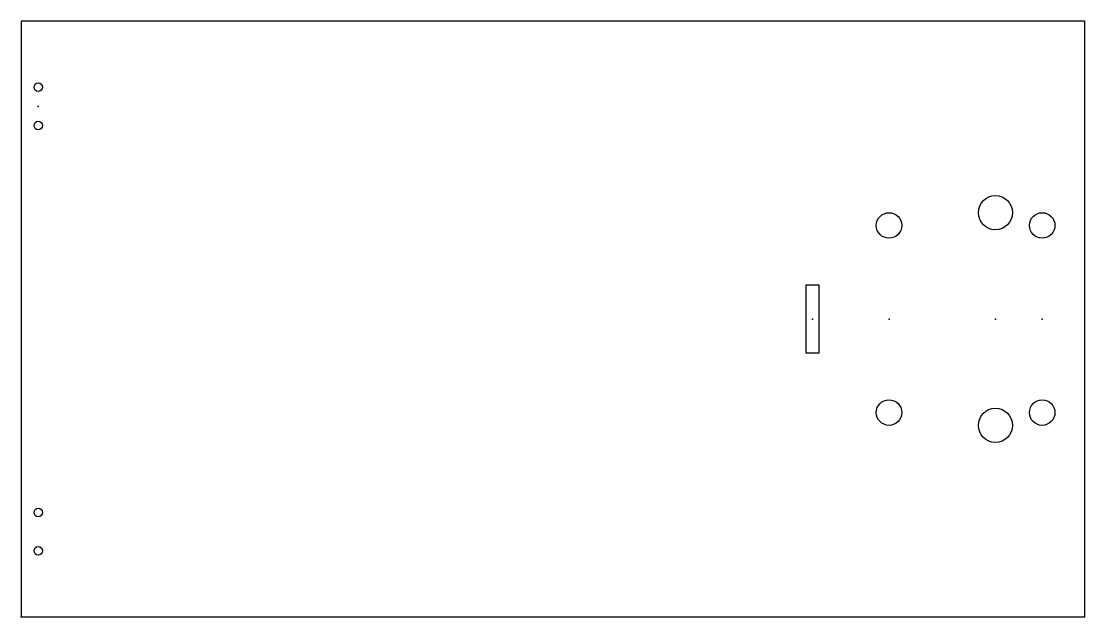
# Model space of a CAD drawing. Header units: millimetres. Extents: x 0 to 125, y 0 to 70.
import ezdxf

# ---------------------------------------------------------------- set-up
doc = ezdxf.new("R2010")
doc.units = ezdxf.units.MM
doc.layers.get('0').update_dxf_attribs({"linetype": 'CONTINUOUS'})

msp = doc.modelspace()

# ---------------------------------------------------------------- linework, layer by layer
for points in [[(0, 0), (125, 0), (125, 70), (0, 70)], [(93.75, 31), (92.25, 31), (92.25, 39), (93.75, 39)]]:
    msp.add_lwpolyline(points, close=True)
for centre, radius in [((2, 62.25), 0.5), ((2, 57.75), 0.5), ((114.5, 47.5), 2), ((102, 46), 1.5), ((120, 46), 1.5), ((102, 24), 1.5), ((120, 24), 1.5), ((114.5, 22.5), 2), ((2, 12.25), 0.5), ((2, 7.75), 0.5)]:
    msp.add_circle(centre, radius)
for p in [(2, 60), (93, 35), (114.5, 35), (120, 35), (102, 35), (0, 0)]:
    msp.add_point(p)

doc.saveas('drawing.dxf')
